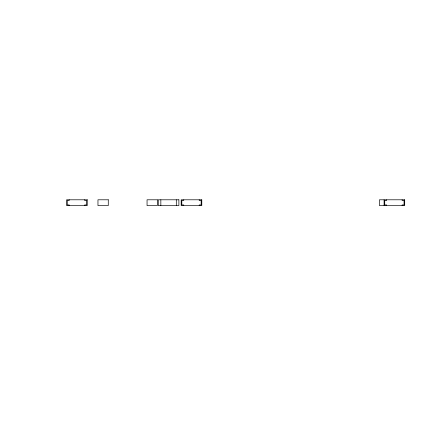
<?xml version="1.0" encoding="UTF-8"?>
<svg xmlns="http://www.w3.org/2000/svg" width="426" height="426" viewBox="0 0 426 426"><rect width="100%" height="100%" fill="white"/><g stroke="black" fill="none" stroke-linecap="round" stroke-linejoin="round"><path stroke-width="0.64" d="M402.123 199.794L402.123 200.438L404.056 200.438L404.056 204.949L402.123 204.949L402.123 205.593M386.659 199.794L386.659 200.438L384.726 200.438L384.726 204.949L386.659 204.949L386.659 205.593M384.087 199.794L384.087 205.593M199.214 199.794L199.214 200.438L201.147 200.438L201.147 204.949L199.214 204.949L199.214 205.593M183.75 199.794L183.75 200.438L181.817 200.438L181.817 204.949L183.75 204.949L183.75 205.593M176.305 199.794L176.305 205.593M160.842 199.794L160.842 205.593M84.667 199.794L84.667 200.438L86.6 200.438L86.6 204.949L84.667 204.949L84.667 205.593M69.204 199.794L69.204 200.438L67.271 200.438L67.271 204.949L69.204 204.949L69.204 205.593M87.245 199.794L66.626 199.794L66.626 205.593L87.245 205.593L87.245 199.794M108.273 199.794L97.964 199.794L97.964 205.593L108.273 205.593L108.273 199.794M157.364 199.794L147.055 199.794L147.055 205.593L157.364 205.593L157.364 199.794M178.883 199.794L158.264 199.794L158.264 205.593L178.883 205.593L178.883 199.794M201.791 199.794L181.172 199.794L181.172 205.593L201.791 205.593L201.791 199.794M404.7 199.794L379.422 199.794L379.422 205.593L404.7 205.593L404.7 199.794"/></g></svg>
